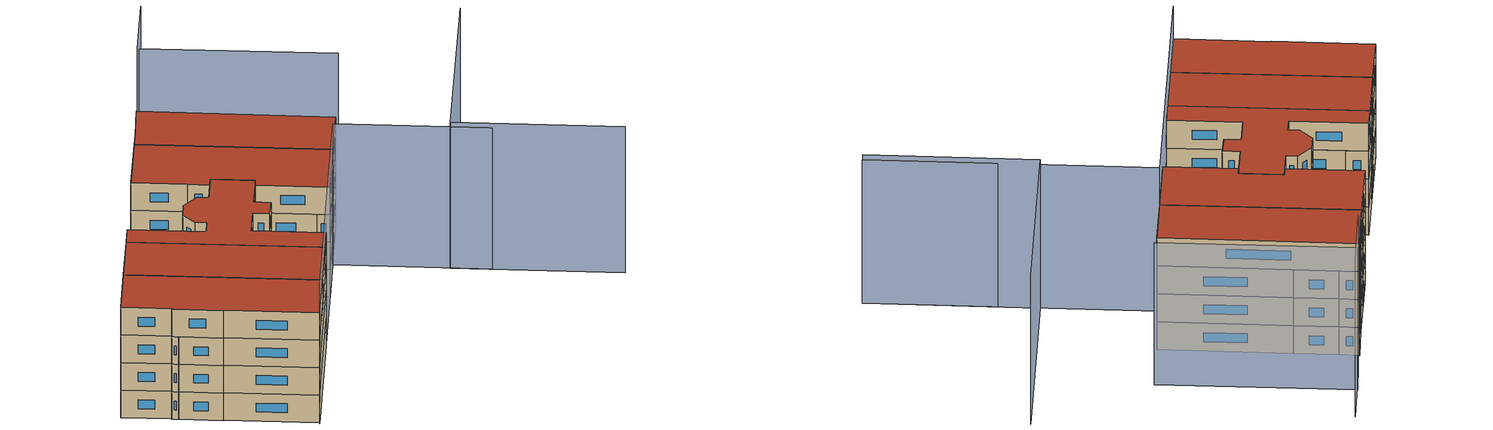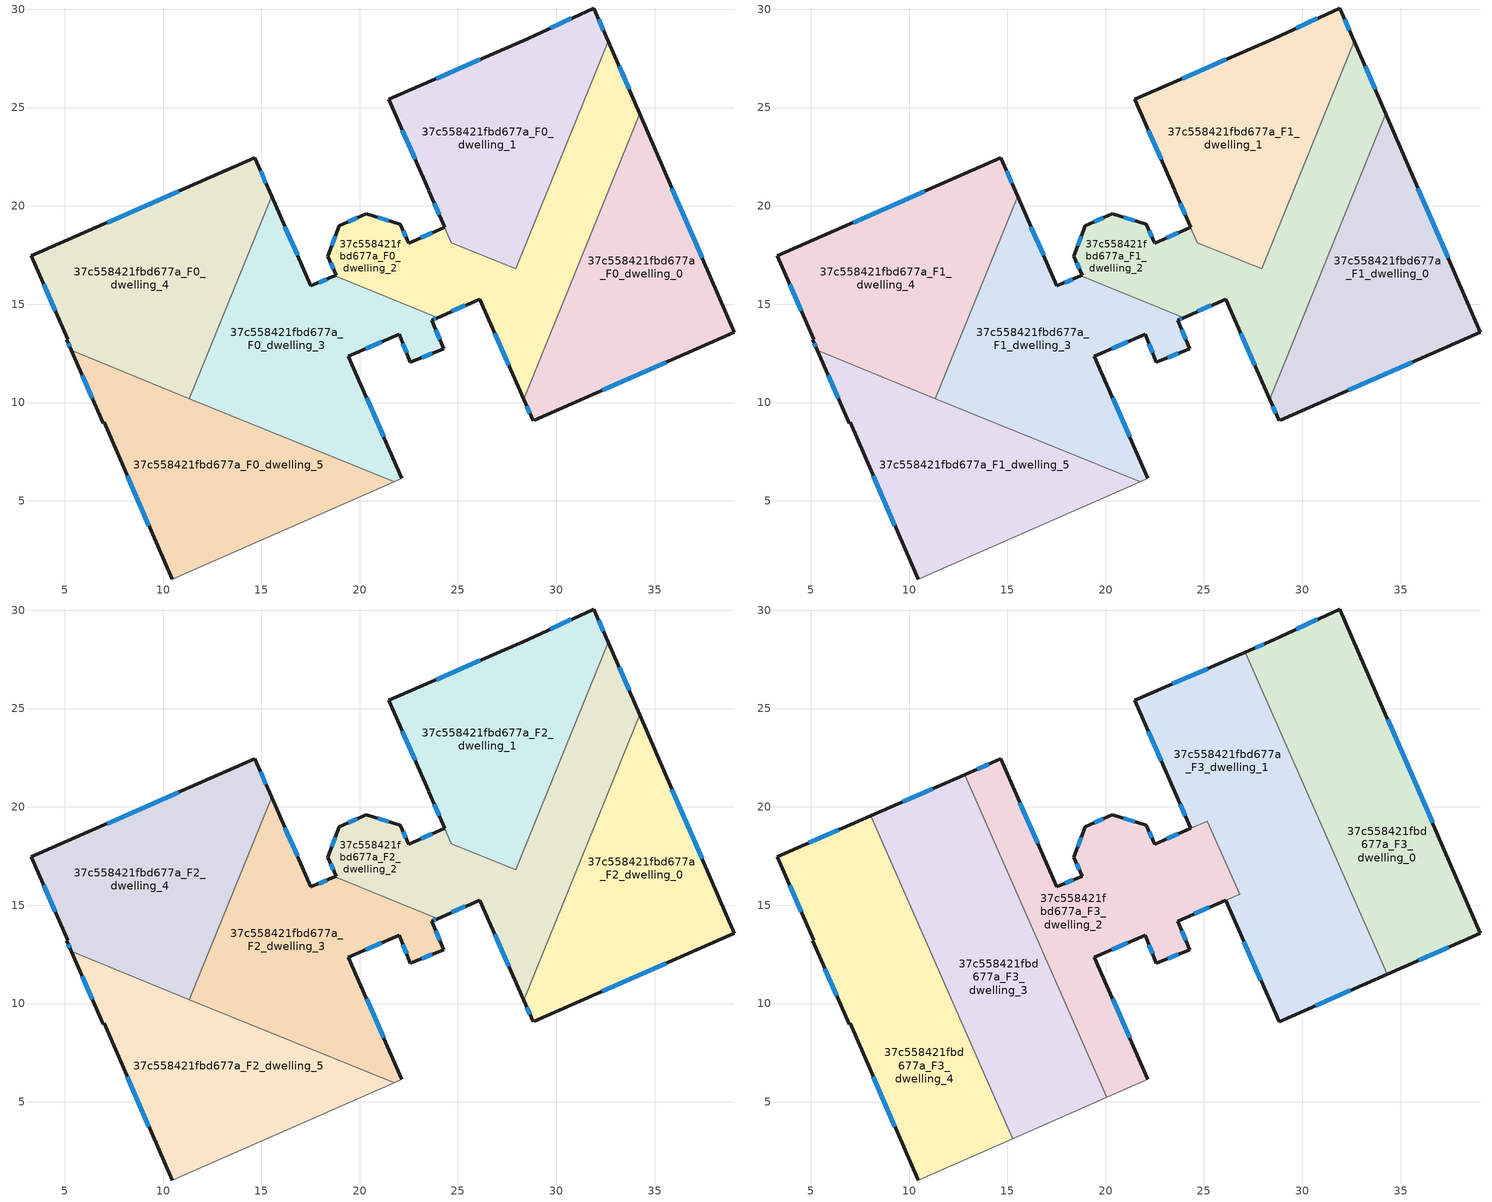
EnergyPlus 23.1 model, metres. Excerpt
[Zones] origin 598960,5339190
37c558421fbd677a_F0_dwelling_0
 floor ground (EU_floor_Construction): 34.24,24.69 39.06,13.57 28.88,9.09 28.82,9.06 28.33,10.18 z0
 wall outside (EU_wall_Construction): 28.88,9.09 39.06,13.57 34.24,24.69 / 28.33,10.18 28.82,9.06 z0:3
 wall adiabatic (EU_wall_Construction): 28.82,9.06 28.88,9.09 z0:3
 wall to 37c558421fbd677a_F0_dwelling_2 (EU_wall_Construction): 34.24,24.69 28.33,10.18 z0:3
 window (EU_Window_Construction): 32.34,10.62 35.6,12.05 / 28.5,9.8 28.65,9.44 / 37.42,17.36 35.88,20.91 z1.02:1.98
37c558421fbd677a_F0_dwelling_1
 floor ground (EU_floor_Construction): 31.91,30.07 32.65,28.36 27.95,16.8 24.66,18.14 23.51,20.79 21.48,25.42 28.54,28.5 z0
 wall outside (EU_wall_Construction): 32.65,28.36 31.91,30.07 28.54,28.5 21.48,25.42 23.51,20.79 z0:3
 wall to 37c558421fbd677a_F0_dwelling_2 (EU_wall_Construction): 23.51,20.78 24.66,18.14 27.95,16.8 32.65,28.36 z0:3
 window (EU_Window_Construction): 22.17,23.84 22.82,22.36 / 26.14,27.45 23.89,26.47 / 30.77,29.53 29.69,29.03 / 32.4,28.94 32.16,29.49 z1.02:1.98
37c558421fbd677a_F0_dwelling_2
 floor ground (EU_floor_Construction): 32.65,28.36 34.24,24.69 28.33,10.18 26.11,15.26 23.96,14.32 18.72,16.45 18.8,16.48 18.37,17.45 18.95,18.99 20.34,19.59 22.06,19.07 22.49,18.09 24.32,18.91 23.51,20.78 24.66,18.13 27.95,16.8 z0
 wall outside (EU_wall_Construction): 23.51,20.78 24.32,18.91 22.49,18.09 22.06,19.07 20.34,19.59 18.95,18.99 18.37,17.45 18.8,16.48 18.72,16.45 / 34.24,24.69 32.65,28.36 / 23.96,14.32 26.11,15.26 28.33,10.18 z0:3
 wall to 37c558421fbd677a_F0_dwelling_3 (EU_wall_Construction): 18.72,16.45 23.96,14.32 z0:3
 window (EU_Window_Construction): 23.79,20.14 24.05,19.54 / 33.7,25.94 33.19,27.11 / 26.87,13.53 27.58,11.9 / 24.69,14.64 25.38,14.94 / 18.52,17.12 18.65,16.81 / 18.76,18.47 18.57,17.97 / 19.87,19.39 19.43,19.2 / 21.48,19.25 20.93,19.42 / 22.34,18.42 22.21,18.73 / 23.7,18.63 23.11,18.37 z1.02:1.98
37c558421fbd677a_F0_dwelling_3
 floor ground (EU_floor_Construction): 23.96,14.32 23.67,14.19 24.27,12.73 22.58,12.04 22,13.46 19.42,12.34 22.14,6.14 21.75,5.97 11.33,10.2 15.52,20.5 17.52,15.93 18.72,16.45 z0
 wall outside (EU_wall_Construction): 18.72,16.45 17.52,15.93 15.52,20.5 / 22.14,6.14 19.42,12.34 22,13.46 22.58,12.04 24.27,12.73 23.67,14.19 23.96,14.32 z0:3
 wall adiabatic (EU_wall_Construction): 21.75,5.97 22.14,6.14 z0:3
 wall to 37c558421fbd677a_F0_dwelling_4 (EU_wall_Construction): 15.52,20.5 11.33,10.2 z0:3
 wall to 37c558421fbd677a_F0_dwelling_5 (EU_wall_Construction): 11.33,10.2 21.75,5.97 z0:3
 window (EU_Window_Construction): 16.84,17.48 16.2,18.94 / 18.31,16.27 17.93,16.1 / 23.77,14.24 23.86,14.27 / 24.07,13.23 23.88,13.69 / 23.16,12.28 23.7,12.49 / 22.2,12.98 22.39,12.53 / 20.3,12.72 21.12,13.08 / 21.22,8.25 20.35,10.23 z1.02:1.98
37c558421fbd677a_F0_dwelling_4
 floor ground (EU_floor_Construction): 14.67,22.44 15.52,20.5 11.33,10.2 5.33,12.65 5.09,13.2 5.15,13.22 3.29,17.46 z0
 wall outside (EU_wall_Construction): 15.52,20.5 14.67,22.44 3.29,17.46 5.15,13.22 5.09,13.2 5.33,12.65 z0:3
 wall to 37c558421fbd677a_F0_dwelling_5 (EU_wall_Construction): 5.33,12.65 11.33,10.2 z0:3
 window (EU_Window_Construction): 3.92,16.02 4.51,14.66 / 10.8,20.74 7.16,19.15 / 15.23,21.16 14.96,21.78 / 5.17,13.01 5.25,12.84 z1.02:1.98
37c558421fbd677a_F0_dwelling_5
 floor ground (EU_floor_Construction): 21.75,5.97 10.46,1.02 7,8.99 6.95,8.95 5.33,12.65 z0
 wall outside (EU_wall_Construction): 5.33,12.65 6.95,8.95 7,8.99 10.46,1.02 z0:3
 wall adiabatic (EU_wall_Construction): 10.46,1.02 21.75,5.97 z0:3
 window (EU_Window_Construction): 5.88,11.39 6.4,10.21 / 8.18,6.28 9.28,3.73 z1.02:1.98
37c558421fbd677a_F1_dwelling_0
 floor to 37c558421fbd677a_F0_dwelling_0 (EU_floor_Construction): 34.24,24.69 39.06,13.57 28.88,9.09 28.82,9.06 28.33,10.18 z3
 wall outside (EU_wall_Construction): 28.88,9.09 39.06,13.57 34.24,24.69 / 28.33,10.18 28.82,9.06 z3:6
 wall adiabatic (EU_wall_Construction): 28.82,9.06 28.88,9.09 z3:6
 wall to 37c558421fbd677a_F1_dwelling_2 (EU_wall_Construction): 34.24,24.69 28.33,10.18 z3:6
 window (EU_Window_Construction): 32.34,10.62 35.6,12.05 / 28.5,9.8 28.65,9.44 / 37.42,17.36 35.88,20.91 z4.02:4.98
37c558421fbd677a_F1_dwelling_1
 floor to 37c558421fbd677a_F0_dwelling_1 (EU_floor_Construction): 31.91,30.07 32.65,28.36 27.95,16.8 24.66,18.14 23.51,20.79 21.48,25.42 28.54,28.5 z3
 wall outside (EU_wall_Construction): 32.65,28.36 31.91,30.07 28.54,28.5 21.48,25.42 23.51,20.79 z3:6
 wall to 37c558421fbd677a_F1_dwelling_2 (EU_wall_Construction): 23.51,20.78 24.66,18.14 27.95,16.8 32.65,28.36 z3:6
 window (EU_Window_Construction): 22.17,23.84 22.82,22.36 / 26.14,27.45 23.89,26.47 / 30.77,29.53 29.69,29.03 / 32.4,28.94 32.16,29.49 z4.02:4.98
37c558421fbd677a_F1_dwelling_2
 floor to 37c558421fbd677a_F0_dwelling_2 (EU_floor_Construction): 32.65,28.36 34.24,24.69 28.33,10.18 26.11,15.26 23.96,14.32 18.72,16.45 18.8,16.48 18.37,17.45 18.95,18.99 20.34,19.59 22.06,19.07 22.49,18.09 24.32,18.91 23.52,20.78 24.66,18.13 27.95,16.8 z3
 wall outside (EU_wall_Construction): 23.51,20.78 24.32,18.91 22.49,18.09 22.06,19.07 20.34,19.59 18.95,18.99 18.37,17.45 18.8,16.48 18.72,16.45 / 34.24,24.69 32.65,28.36 / 23.96,14.32 26.11,15.26 28.33,10.18 z3:6
 wall to 37c558421fbd677a_F1_dwelling_3 (EU_wall_Construction): 18.72,16.45 23.96,14.32 z3:6
 window (EU_Window_Construction): 23.79,20.14 24.05,19.54 / 33.7,25.94 33.19,27.11 / 26.87,13.53 27.58,11.9 / 24.69,14.64 25.38,14.94 / 18.52,17.12 18.65,16.81 / 18.76,18.47 18.57,17.97 / 19.87,19.39 19.43,19.2 / 21.48,19.25 20.93,19.42 / 22.34,18.42 22.21,18.73 / 23.7,18.63 23.11,18.37 z4.02:4.98
37c558421fbd677a_F1_dwelling_3
 floor to 37c558421fbd677a_F0_dwelling_3 (EU_floor_Construction): 23.96,14.32 23.67,14.19 24.27,12.73 22.58,12.04 22,13.46 19.42,12.34 22.14,6.14 21.75,5.97 11.33,10.2 15.52,20.5 17.52,15.93 18.72,16.45 z3
 wall outside (EU_wall_Construction): 18.72,16.45 17.52,15.93 15.52,20.5 / 22.14,6.14 19.42,12.34 22,13.46 22.58,12.04 24.27,12.73 23.67,14.19 23.96,14.32 z3:6
 wall adiabatic (EU_wall_Construction): 21.75,5.97 22.14,6.14 z3:6
 wall to 37c558421fbd677a_F1_dwelling_4 (EU_wall_Construction): 15.52,20.5 11.33,10.2 z3:6
 wall to 37c558421fbd677a_F1_dwelling_5 (EU_wall_Construction): 11.33,10.2 21.75,5.97 z3:6
 window (EU_Window_Construction): 16.84,17.48 16.2,18.94 / 18.31,16.27 17.93,16.1 / 23.77,14.24 23.86,14.27 / 24.07,13.23 23.88,13.69 / 23.16,12.28 23.7,12.49 / 22.2,12.98 22.39,12.53 / 20.3,12.72 21.12,13.08 / 21.22,8.25 20.35,10.23 z4.02:4.98
37c558421fbd677a_F1_dwelling_4
 floor to 37c558421fbd677a_F0_dwelling_4 (EU_floor_Construction): 14.67,22.44 15.52,20.5 11.33,10.2 5.33,12.65 5.09,13.2 5.15,13.22 3.29,17.46 z3
 wall outside (EU_wall_Construction): 15.52,20.5 14.67,22.44 3.29,17.46 5.15,13.22 5.09,13.2 5.33,12.65 z3:6
 wall to 37c558421fbd677a_F1_dwelling_5 (EU_wall_Construction): 5.33,12.65 11.33,10.2 z3:6
 window (EU_Window_Construction): 3.92,16.02 4.51,14.66 / 10.8,20.74 7.16,19.15 / 15.23,21.16 14.96,21.78 / 5.17,13.01 5.25,12.84 z4.02:4.98
37c558421fbd677a_F1_dwelling_5
 floor to 37c558421fbd677a_F0_dwelling_5 (EU_floor_Construction): 21.75,5.97 10.46,1.02 7,8.99 6.95,8.95 5.33,12.65 z3
 wall outside (EU_wall_Construction): 5.33,12.65 6.95,8.95 7,8.99 10.46,1.02 z3:6
 wall adiabatic (EU_wall_Construction): 10.46,1.02 21.75,5.97 z3:6
 window (EU_Window_Construction): 5.88,11.39 6.4,10.21 / 8.18,6.28 9.28,3.73 z4.02:4.98
37c558421fbd677a_F2_dwelling_0
 floor to 37c558421fbd677a_F1_dwelling_0 (EU_floor_Construction): 34.24,24.69 39.06,13.57 28.88,9.09 28.82,9.06 28.33,10.18 z6
 wall outside (EU_wall_Construction): 28.88,9.09 39.06,13.57 34.24,24.69 / 28.33,10.18 28.82,9.06 z6:9
 wall adiabatic (EU_wall_Construction): 28.82,9.06 28.88,9.09 z6:9
 wall to 37c558421fbd677a_F2_dwelling_2 (EU_wall_Construction): 34.24,24.69 28.33,10.18 z6:9
 window (EU_Window_Construction): 32.34,10.62 35.6,12.05 / 28.5,9.8 28.65,9.44 / 37.42,17.36 35.88,20.91 z7.02:7.98
 ceiling adiabatic (EU_roof_Construction): 39.06,13.57 34.24,24.69 31.49,17.93 34.32,11.49 z9
37c558421fbd677a_F2_dwelling_1
 floor to 37c558421fbd677a_F1_dwelling_1 (EU_floor_Construction): 31.91,30.07 32.65,28.36 27.95,16.8 24.66,18.14 23.51,20.79 21.48,25.42 28.54,28.5 z6
 wall outside (EU_wall_Construction): 32.65,28.36 31.91,30.07 28.54,28.5 21.48,25.42 23.51,20.79 z6:9
 wall to 37c558421fbd677a_F2_dwelling_2 (EU_wall_Construction): 23.51,20.78 24.66,18.14 27.95,16.8 32.65,28.36 z6:9
 window (EU_Window_Construction): 22.17,23.84 22.82,22.36 / 26.14,27.45 23.89,26.47 / 30.77,29.53 29.69,29.03 / 32.4,28.94 32.16,29.49 z7.02:7.98
37c558421fbd677a_F2_dwelling_2
 floor to 37c558421fbd677a_F1_dwelling_2 (EU_floor_Construction): 32.65,28.36 34.24,24.69 28.33,10.18 26.11,15.26 23.96,14.32 18.72,16.45 18.8,16.48 18.37,17.45 18.95,18.99 20.34,19.59 22.06,19.07 22.49,18.09 24.32,18.91 23.52,20.78 24.66,18.13 27.95,16.8 z6
 wall outside (EU_wall_Construction): 23.51,20.78 24.32,18.91 22.49,18.09 22.06,19.07 20.34,19.59 18.95,18.99 18.37,17.45 18.8,16.48 18.72,16.45 / 34.24,24.69 32.65,28.36 / 23.96,14.32 26.11,15.26 28.33,10.18 z6:9
 wall to 37c558421fbd677a_F2_dwelling_3 (EU_wall_Construction): 18.72,16.45 23.96,14.32 z6:9
 window (EU_Window_Construction): 23.79,20.14 24.05,19.54 / 33.7,25.94 33.19,27.11 / 26.87,13.53 27.58,11.9 / 24.69,14.64 25.38,14.94 / 18.52,17.12 18.65,16.81 / 18.76,18.47 18.57,17.97 / 19.87,19.39 19.43,19.2 / 21.48,19.25 20.93,19.42 / 22.34,18.42 22.21,18.73 / 23.7,18.63 23.11,18.37 z7.02:7.98
37c558421fbd677a_F2_dwelling_3
 floor to 37c558421fbd677a_F1_dwelling_3 (EU_floor_Construction): 23.96,14.32 23.67,14.19 24.27,12.73 22.58,12.04 22,13.46 19.42,12.34 22.14,6.14 21.75,5.97 11.33,10.2 15.52,20.5 17.52,15.93 18.72,16.45 z6
 wall outside (EU_wall_Construction): 18.72,16.45 17.52,15.93 15.52,20.5 / 22.14,6.14 19.42,12.34 22,13.46 22.58,12.04 24.27,12.73 23.67,14.19 23.96,14.32 z6:9
 wall adiabatic (EU_wall_Construction): 21.75,5.97 22.14,6.14 z6:9
 wall to 37c558421fbd677a_F2_dwelling_4 (EU_wall_Construction): 15.52,20.5 11.33,10.2 z6:9
 wall to 37c558421fbd677a_F2_dwelling_5 (EU_wall_Construction): 11.33,10.2 21.75,5.97 z6:9
 window (EU_Window_Construction): 16.84,17.48 16.2,18.94 / 18.31,16.27 17.93,16.1 / 23.77,14.24 23.86,14.27 / 24.07,13.23 23.88,13.69 / 23.16,12.28 23.7,12.49 / 22.2,12.98 22.39,12.53 / 20.3,12.72 21.12,13.08 / 21.22,8.25 20.35,10.23 z7.02:7.98
37c558421fbd677a_F2_dwelling_4
 floor to 37c558421fbd677a_F1_dwelling_4 (EU_floor_Construction): 14.67,22.44 15.52,20.5 11.33,10.2 5.33,12.65 5.09,13.2 5.15,13.22 3.29,17.46 z6
 wall outside (EU_wall_Construction): 15.52,20.5 14.67,22.44 3.29,17.46 5.15,13.22 5.09,13.2 5.33,12.65 z6:9
 wall to 37c558421fbd677a_F2_dwelling_5 (EU_wall_Construction): 5.33,12.65 11.33,10.2 z6:9
 window (EU_Window_Construction): 3.92,16.02 4.51,14.66 / 10.8,20.74 7.16,19.15 / 15.23,21.16 14.96,21.78 / 5.17,13.01 5.25,12.84 z7.02:7.98
37c558421fbd677a_F2_dwelling_5
 floor to 37c558421fbd677a_F1_dwelling_5 (EU_floor_Construction): 21.75,5.97 10.46,1.02 7,8.99 6.95,8.95 5.33,12.65 z6
 wall outside (EU_wall_Construction): 5.33,12.65 6.95,8.95 7,8.99 10.46,1.02 z6:9
 wall adiabatic (EU_wall_Construction): 10.46,1.02 21.75,5.97 z6:9
 window (EU_Window_Construction): 5.88,11.39 6.4,10.21 / 8.18,6.28 9.28,3.73 z7.02:7.98
37c558421fbd677a_F3_dwelling_0
 floor to 37c558421fbd677a_F2_dwelling_1 (EU_floor_Construction): 31.91,30.07 32.65,28.36 29.89,21.57 27.11,27.87 28.54,28.5 z9
 floor to 37c558421fbd677a_F2_dwelling_2 (EU_floor_Construction): 32.65,28.36 34.24,24.69 31.49,17.93 29.89,21.57 z9
 floor adiabatic (EU_floor_Construction): 34.24,24.69 39.06,13.57 34.32,11.49 31.49,17.93 z9
 wall outside (EU_wall_Construction): 34.32,11.49 39.06,13.57 31.91,30.07 28.54,28.5 27.11,27.87 z9:12
 wall to 37c558421fbd677a_F3_dwelling_1 (EU_wall_Construction): 27.11,27.87 34.32,11.49 z9:12
 window (EU_Window_Construction): 35.93,12.2 37.45,12.86 / 28.05,28.28 27.6,28.08 / 30.77,29.53 29.69,29.03 / 36.63,19.18 34.35,24.45 z10.02:10.98
 roof outside (EU_roof_Construction): 39.06,13.57 31.91,30.07 28.54,28.5 27.11,27.87 34.32,11.49 z12
37c558421fbd677a_F3_dwelling_1
 floor to 37c558421fbd677a_F2_dwelling_1 (EU_floor_Construction): 27.11,27.87 29.89,21.57 27.95,16.8 25.9,17.63 25.18,19.28 24.33,18.91 23.51,20.79 21.48,25.42 z9
 floor to 37c558421fbd677a_F2_dwelling_0 (EU_floor_Construction): 31.49,17.93 34.32,11.49 28.82,9.07 28.33,10.18 z9
 floor to 37c558421fbd677a_F2_dwelling_2 (EU_floor_Construction): 29.89,21.57 31.49,17.93 28.33,10.18 26.11,15.26 26.81,15.56 25.9,17.63 27.95,16.8 z9
 wall outside (EU_wall_Construction): 27.11,27.87 21.48,25.42 23.51,20.78 24.32,18.91 / 26.11,15.26 28.82,9.07 34.32,11.49 z9:12
 wall to 37c558421fbd677a_F3_dwelling_2 (EU_wall_Construction): 24.32,18.91 25.18,19.28 26.81,15.56 26.11,15.26 z9:12
 window (EU_Window_Construction): 23.79,20.14 24.05,19.54 / 22.17,23.84 22.82,22.36 / 25.2,27.04 23.4,26.25 / 30.69,9.89 32.45,10.66 / 27.03,13.15 27.9,11.17 z10.02:10.98
 roof outside (EU_roof_Construction): 34.32,11.49 27.11,27.87 21.48,25.42 23.51,20.78 24.32,18.91 25.18,19.28 26.81,15.56 26.11,15.26 28.82,9.07 z12
37c558421fbd677a_F3_dwelling_2
 floor to 37c558421fbd677a_F2_dwelling_2 (EU_floor_Construction): 25.9,17.63 26.81,15.56 23.96,14.32 18.72,16.45 18.8,16.48 18.37,17.45 18.95,18.99 20.34,19.59 22.06,19.07 22.49,18.09 24.32,18.91 24.66,18.13 z9
 floor to 37c558421fbd677a_F2_dwelling_1 (EU_floor_Construction): 25.18,19.28 25.9,17.63 24.66,18.14 24.33,18.91 z9
 floor to 37c558421fbd677a_F2_dwelling_3 (EU_floor_Construction): 23.96,14.32 23.67,14.19 24.27,12.73 22.58,12.04 22,13.46 19.42,12.34 22.14,6.14 21.75,5.97 19.28,6.97 14.47,17.91 15.52,20.5 17.52,15.93 18.72,16.45 z9
 floor to 37c558421fbd677a_F2_dwelling_4 (EU_floor_Construction): 14.67,22.44 15.52,20.5 14.47,17.91 12.83,21.63 z9
 floor to 37c558421fbd677a_F2_dwelling_5 (EU_floor_Construction): 21.75,5.97 20.05,5.22 19.28,6.97 z9
 wall outside (EU_wall_Construction): 22.14,6.14 19.42,12.34 22,13.46 22.58,12.04 24.27,12.73 23.67,14.19 26.11,15.25 / 24.32,18.91 22.49,18.09 22.06,19.07 20.34,19.59 18.95,18.99 18.37,17.45 18.8,16.48 17.52,15.93 14.67,22.44 12.83,21.63 z9:12
 wall adiabatic (EU_wall_Construction): 20.05,5.22 22.14,6.14 z9:12
 wall to 37c558421fbd677a_F3_dwelling_3 (EU_wall_Construction): 12.83,21.63 20.05,5.22 z9:12
 window (EU_Window_Construction): 18.36,16.29 17.95,16.11 / 18.52,17.12 18.65,16.81 / 18.76,18.47 18.57,17.97 / 19.87,19.39 19.43,19.2 / 21.48,19.25 20.93,19.42 / 22.34,18.42 22.21,18.73 / 24.5,14.55 25.28,14.89 / 24.07,13.23 23.88,13.69 / 23.16,12.28 23.7,12.49 / 22.2,12.98 22.39,12.53 / 20.3,12.72 21.12,13.08 / 21.22,8.25 20.35,10.23 / 14.04,22.17 13.46,21.91 / 16.55,18.14 15.64,20.22 / 23.7,18.63 23.11,18.37 z10.02:10.98
 roof outside (EU_roof_Construction): 22.14,6.14 19.42,12.34 22,13.46 22.58,12.04 24.27,12.73 23.67,14.19 26.81,15.56 25.18,19.28 22.49,18.09 22.06,19.07 20.34,19.59 18.95,18.99 18.37,17.45 18.8,16.48 17.52,15.93 14.67,22.44 12.83,21.63 20.05,5.22 z12
37c558421fbd677a_F3_dwelling_3
 floor to 37c558421fbd677a_F2_dwelling_3 (EU_floor_Construction): 14.47,17.91 19.28,6.97 12.33,9.8 11.73,11.17 z9
 floor to 37c558421fbd677a_F2_dwelling_4 (EU_floor_Construction): 12.83,21.63 14.47,17.91 11.73,11.17 8.04,19.54 z9
 floor to 37c558421fbd677a_F2_dwelling_5 (EU_floor_Construction): 19.28,6.97 20.05,5.22 15.27,3.13 12.33,9.8 z9
 wall outside (EU_wall_Construction): 12.83,21.63 8.04,19.54 z9:12
 wall adiabatic (EU_wall_Construction): 15.27,3.13 20.05,5.22 z9:12
 wall to 37c558421fbd677a_F3_dwelling_4 (EU_wall_Construction): 8.04,19.54 15.27,3.13 z9:12
 window (EU_Window_Construction): 11.2,20.92 9.67,20.25 z10.02:10.98
 roof outside (EU_roof_Construction): 20.05,5.22 12.83,21.63 8.04,19.54 15.27,3.13 z12
37c558421fbd677a_F3_dwelling_4
 floor to 37c558421fbd677a_F2_dwelling_4 (EU_floor_Construction): 8.04,19.54 11.73,11.17 11.33,10.2 5.33,12.65 5.09,13.2 5.15,13.22 3.29,17.46 z9
 floor to 37c558421fbd677a_F2_dwelling_5 (EU_floor_Construction): 12.33,9.8 15.27,3.13 10.46,1.02 7,8.99 6.95,8.95 5.33,12.65 z9
 floor to 37c558421fbd677a_F2_dwelling_3 (EU_floor_Construction): 11.73,11.17 12.33,9.8 11.33,10.2 z9
 wall outside (EU_wall_Construction): 8.04,19.54 3.29,17.46 5.15,13.22 5.09,13.2 6.95,8.95 7,8.99 10.46,1.02 z9:12
 wall adiabatic (EU_wall_Construction): 10.46,1.02 15.27,3.13 z9:12
 window (EU_Window_Construction): 5.72,11.76 6.31,10.4 / 3.92,16.02 4.51,14.66 / 6.42,18.83 4.9,18.17 / 8.18,6.28 9.28,3.73 z10.02:10.98
 roof outside (EU_roof_Construction): 15.27,3.13 8.04,19.54 3.29,17.46 5.15,13.22 5.09,13.2 6.95,8.95 7,8.99 10.46,1.02 z12
shading: 10.3,0.97 33.55,11.12 / 33.55,11.12 44.09,-13 z0:15.4; 44.07,-12.99 37.78,1.44 / 37.78,1.44 54.45,8.7 z0:15.9; 44.06,15.77 36.79,32.25 z0:15.2; 40.73,33.95 34.52,31.21 z0:16.9
[Building]
EU S2 Campaign: North Axis=0; Terrain=City; Solar Distribution=FullExterior
[Site:Location]
Vienna: Latitude=48; Longitude=16.5; Time Zone=1; Elevation=183
[SizingPeriod:WeatherFileDays]
AnnualSizingPeriod: Begin Month=1; Begin Day of Month=1; End Month=12; End Day of Month=31; Day of Week for Start Day=Monday; Use Weather File Daylight Saving Period=No; Use Weather File Rain and Snow Indicators=No
[MATERIAL]
EU_InternalMass_Material: Roughness=MediumRough; Thickness=0.1; Conductivity=1; Density=1800; Specific Heat=900; Thermal Absorptance=0.9; Solar Absorptance=0.7; Visible Absorptance=0.7
[MATERIAL:NOMASS] Roughness=MediumRough; Thermal Absorptance=0.9; Solar Absorptance=0.7; Visible Absorptance=0.7
Name | Thermal Resistance
EU_wall_NoMass | 0.942466
EU_roof_NoMass | 0.551687
EU_floor_NoMass | 0.66527
[WINDOWMATERIAL:SIMPLEGLAZINGSYSTEM]
EU_Window_SimpleGlazing: UFactor=2.03367; Solar Heat Gain Coefficient=0.65; Visible Transmittance=0.65
[CONSTRUCTION]
EU_wall_Construction: EU_wall_NoMass
EU_roof_Construction: EU_roof_NoMass
EU_floor_Construction: EU_floor_NoMass
EU_Window_Construction: EU_Window_SimpleGlazing
EU_InternalMass_Construction: EU_InternalMass_Material
[ZONE] Type=1; Multiplier=1; Ceiling Height=autocalculate; Floor Area=autocalculate; Part of Total Floor Area=Yes
Name | Volume
37c558421fbd677a_F0_dwelling_0; 37c558421fbd677a_F1_dwelling_0; 37c558421fbd677a_F2_dwelling_0 | 223.779
37c558421fbd677a_F3_dwelling_0 | 281.16
37c558421fbd677a_F0_dwelling_1; 37c558421fbd677a_F1_dwelling_1; 37c558421fbd677a_F2_dwelling_1 | 233.099
37c558421fbd677a_F3_dwelling_1 | 316.218
37c558421fbd677a_F0_dwelling_2 | 224.833
37c558421fbd677a_F1_dwelling_2; 37c558421fbd677a_F2_dwelling_2 | 224.84
37c558421fbd677a_F3_dwelling_2 | 246.012
37c558421fbd677a_F0_dwelling_3; 37c558421fbd677a_F1_dwelling_3; 37c558421fbd677a_F2_dwelling_3 | 244.813
37c558421fbd677a_F3_dwelling_3 | 281.109
37c558421fbd677a_F0_dwelling_4; 37c558421fbd677a_F1_dwelling_4; 37c558421fbd677a_F2_dwelling_4 | 244.803
37c558421fbd677a_F3_dwelling_4 | 281.14
37c558421fbd677a_F0_dwelling_5; 37c558421fbd677a_F1_dwelling_5; 37c558421fbd677a_F2_dwelling_5 | 234.269
[INTERNALMASS] Construction=EU_InternalMass_Construction
Name | Zone or ZoneList | Surface Area
37c558421fbd677a_F0_dwelling_0_EU_InternalMass | 37c558421fbd677a_F0_dwelling_0 | 74.5916
37c558421fbd677a_F0_dwelling_1_EU_InternalMass | 37c558421fbd677a_F0_dwelling_1 | 77.6989
37c558421fbd677a_F0_dwelling_2_EU_InternalMass | 37c558421fbd677a_F0_dwelling_2 | 74.9551
37c558421fbd677a_F0_dwelling_3_EU_InternalMass | 37c558421fbd677a_F0_dwelling_3 | 81.6058
37c558421fbd677a_F0_dwelling_4_EU_InternalMass | 37c558421fbd677a_F0_dwelling_4 | 81.6
37c558421fbd677a_F0_dwelling_5_EU_InternalMass | 37c558421fbd677a_F0_dwelling_5 | 78.0894
37c558421fbd677a_F1_dwelling_0_EU_InternalMass | 37c558421fbd677a_F1_dwelling_0 | 74.5916
37c558421fbd677a_F1_dwelling_1_EU_InternalMass | 37c558421fbd677a_F1_dwelling_1 | 77.6989
37c558421fbd677a_F1_dwelling_2_EU_InternalMass | 37c558421fbd677a_F1_dwelling_2 | 74.9551
37c558421fbd677a_F1_dwelling_3_EU_InternalMass | 37c558421fbd677a_F1_dwelling_3 | 81.6058
37c558421fbd677a_F1_dwelling_4_EU_InternalMass | 37c558421fbd677a_F1_dwelling_4 | 81.6
37c558421fbd677a_F1_dwelling_5_EU_InternalMass | 37c558421fbd677a_F1_dwelling_5 | 78.0894
37c558421fbd677a_F2_dwelling_0_EU_InternalMass | 37c558421fbd677a_F2_dwelling_0 | 74.5916
37c558421fbd677a_F2_dwelling_1_EU_InternalMass | 37c558421fbd677a_F2_dwelling_1 | 77.6989
37c558421fbd677a_F2_dwelling_2_EU_InternalMass | 37c558421fbd677a_F2_dwelling_2 | 74.9551
37c558421fbd677a_F2_dwelling_3_EU_InternalMass | 37c558421fbd677a_F2_dwelling_3 | 81.6058
37c558421fbd677a_F2_dwelling_4_EU_InternalMass | 37c558421fbd677a_F2_dwelling_4 | 81.6
37c558421fbd677a_F2_dwelling_5_EU_InternalMass | 37c558421fbd677a_F2_dwelling_5 | 78.0894
37c558421fbd677a_F3_dwelling_0_EU_InternalMass | 37c558421fbd677a_F3_dwelling_0 | 93.7199
37c558421fbd677a_F3_dwelling_1_EU_InternalMass | 37c558421fbd677a_F3_dwelling_1 | 105.404
37c558421fbd677a_F3_dwelling_2_EU_InternalMass | 37c558421fbd677a_F3_dwelling_2 | 82.006
37c558421fbd677a_F3_dwelling_3_EU_InternalMass | 37c558421fbd677a_F3_dwelling_3 | 93.703
37c558421fbd677a_F3_dwelling_4_EU_InternalMass | 37c558421fbd677a_F3_dwelling_4 | 93.7133
[OTHEREQUIPMENT] Fuel Type=Electricity; Design Level Calculation Method=Watts/Area; Power per Zone Floor Area=1; Fraction Latent=0; Fraction Radiant=0; Fraction Lost=0; Carbon Dioxide Generation Rate=0; EndUse Subcategory=EU_Step8_InternalGains
Name | Zone or ZoneList or Space or SpaceList | Schedule
EU_Step8_InternalGain_37c558421fbd677a_F0_dwelling_0_f000 | 37c558421fbd677a_F0_dwelling_0 | EU_Step8_GainSchedule_37c558421fbd677a_F0_dwelling_0_f000
EU_Step8_InternalGain_37c558421fbd677a_F0_dwelling_1_f000 | 37c558421fbd677a_F0_dwelling_1 | EU_Step8_GainSchedule_37c558421fbd677a_F0_dwelling_1_f000
EU_Step8_InternalGain_37c558421fbd677a_F0_dwelling_2_f000 | 37c558421fbd677a_F0_dwelling_2 | EU_Step8_GainSchedule_37c558421fbd677a_F0_dwelling_2_f000
EU_Step8_InternalGain_37c558421fbd677a_F0_dwelling_3_f000 | 37c558421fbd677a_F0_dwelling_3 | EU_Step8_GainSchedule_37c558421fbd677a_F0_dwelling_3_f000
EU_Step8_InternalGain_37c558421fbd677a_F0_dwelling_4_f000 | 37c558421fbd677a_F0_dwelling_4 | EU_Step8_GainSchedule_37c558421fbd677a_F0_dwelling_4_f000
EU_Step8_InternalGain_37c558421fbd677a_F0_dwelling_5_f000 | 37c558421fbd677a_F0_dwelling_5 | EU_Step8_GainSchedule_37c558421fbd677a_F0_dwelling_5_f000
EU_Step8_InternalGain_37c558421fbd677a_F1_dwelling_0_f000 | 37c558421fbd677a_F1_dwelling_0 | EU_Step8_GainSchedule_37c558421fbd677a_F1_dwelling_0_f000
EU_Step8_InternalGain_37c558421fbd677a_F1_dwelling_1_f000 | 37c558421fbd677a_F1_dwelling_1 | EU_Step8_GainSchedule_37c558421fbd677a_F1_dwelling_1_f000
EU_Step8_InternalGain_37c558421fbd677a_F1_dwelling_2_f000 | 37c558421fbd677a_F1_dwelling_2 | EU_Step8_GainSchedule_37c558421fbd677a_F1_dwelling_2_f000
EU_Step8_InternalGain_37c558421fbd677a_F1_dwelling_3_f000 | 37c558421fbd677a_F1_dwelling_3 | EU_Step8_GainSchedule_37c558421fbd677a_F1_dwelling_3_f000
EU_Step8_InternalGain_37c558421fbd677a_F1_dwelling_4_f000 | 37c558421fbd677a_F1_dwelling_4 | EU_Step8_GainSchedule_37c558421fbd677a_F1_dwelling_4_f000
EU_Step8_InternalGain_37c558421fbd677a_F1_dwelling_5_f000 | 37c558421fbd677a_F1_dwelling_5 | EU_Step8_GainSchedule_37c558421fbd677a_F1_dwelling_5_f000
EU_Step8_InternalGain_37c558421fbd677a_F2_dwelling_0_f000 | 37c558421fbd677a_F2_dwelling_0 | EU_Step8_GainSchedule_37c558421fbd677a_F2_dwelling_0_f000
EU_Step8_InternalGain_37c558421fbd677a_F2_dwelling_1_f000 | 37c558421fbd677a_F2_dwelling_1 | EU_Step8_GainSchedule_37c558421fbd677a_F2_dwelling_1_f000
EU_Step8_InternalGain_37c558421fbd677a_F2_dwelling_2_f000 | 37c558421fbd677a_F2_dwelling_2 | EU_Step8_GainSchedule_37c558421fbd677a_F2_dwelling_2_f000
EU_Step8_InternalGain_37c558421fbd677a_F2_dwelling_3_f000 | 37c558421fbd677a_F2_dwelling_3 | EU_Step8_GainSchedule_37c558421fbd677a_F2_dwelling_3_f000
EU_Step8_InternalGain_37c558421fbd677a_F2_dwelling_4_f000 | 37c558421fbd677a_F2_dwelling_4 | EU_Step8_GainSchedule_37c558421fbd677a_F2_dwelling_4_f000
EU_Step8_InternalGain_37c558421fbd677a_F2_dwelling_5_f000 | 37c558421fbd677a_F2_dwelling_5 | EU_Step8_GainSchedule_37c558421fbd677a_F2_dwelling_5_f000
EU_Step8_InternalGain_37c558421fbd677a_F3_dwelling_0_f000 | 37c558421fbd677a_F3_dwelling_0 | EU_Step8_GainSchedule_37c558421fbd677a_F3_dwelling_0_f000
EU_Step8_InternalGain_37c558421fbd677a_F3_dwelling_1_f000 | 37c558421fbd677a_F3_dwelling_1 | EU_Step8_GainSchedule_37c558421fbd677a_F3_dwelling_1_f000
EU_Step8_InternalGain_37c558421fbd677a_F3_dwelling_2_f000 | 37c558421fbd677a_F3_dwelling_2 | EU_Step8_GainSchedule_37c558421fbd677a_F3_dwelling_2_f000
EU_Step8_InternalGain_37c558421fbd677a_F3_dwelling_3_f000 | 37c558421fbd677a_F3_dwelling_3 | EU_Step8_GainSchedule_37c558421fbd677a_F3_dwelling_3_f000
EU_Step8_InternalGain_37c558421fbd677a_F3_dwelling_4_f000 | 37c558421fbd677a_F3_dwelling_4 | EU_Step8_GainSchedule_37c558421fbd677a_F3_dwelling_4_f000
[ZONEVENTILATION:DESIGNFLOWRATE] Schedule=EU_AlwaysOn; Design Flow Rate Calculation Method=AirChanges/Hour; Air Changes per Hour=0.530523; Ventilation Type=Natural; Fan Pressure Rise=0; Fan Total Efficiency=1; Constant Term Coefficient=1; Temperature Term Coefficient=0; Velocity Term Coefficient=0; Velocity Squared Term Coefficient=0; Minimum Indoor Temperature=-100; Maximum Indoor Temperature=100; Delta Temperature=-100; Minimum Outdoor Temperature=-100; Maximum Outdoor Temperature=100; Maximum Wind Speed=40
Name | Zone or ZoneList or Space or SpaceList
EU_ConstantAir_37c558421fbd677a_F0_dwelling_0 | 37c558421fbd677a_F0_dwelling_0
EU_ConstantAir_37c558421fbd677a_F0_dwelling_1 | 37c558421fbd677a_F0_dwelling_1
EU_ConstantAir_37c558421fbd677a_F0_dwelling_2 | 37c558421fbd677a_F0_dwelling_2
EU_ConstantAir_37c558421fbd677a_F0_dwelling_3 | 37c558421fbd677a_F0_dwelling_3
EU_ConstantAir_37c558421fbd677a_F0_dwelling_4 | 37c558421fbd677a_F0_dwelling_4
EU_ConstantAir_37c558421fbd677a_F0_dwelling_5 | 37c558421fbd677a_F0_dwelling_5
EU_ConstantAir_37c558421fbd677a_F1_dwelling_0 | 37c558421fbd677a_F1_dwelling_0
EU_ConstantAir_37c558421fbd677a_F1_dwelling_1 | 37c558421fbd677a_F1_dwelling_1
EU_ConstantAir_37c558421fbd677a_F1_dwelling_2 | 37c558421fbd677a_F1_dwelling_2
EU_ConstantAir_37c558421fbd677a_F1_dwelling_3 | 37c558421fbd677a_F1_dwelling_3
EU_ConstantAir_37c558421fbd677a_F1_dwelling_4 | 37c558421fbd677a_F1_dwelling_4
EU_ConstantAir_37c558421fbd677a_F1_dwelling_5 | 37c558421fbd677a_F1_dwelling_5
EU_ConstantAir_37c558421fbd677a_F2_dwelling_0 | 37c558421fbd677a_F2_dwelling_0
EU_ConstantAir_37c558421fbd677a_F2_dwelling_1 | 37c558421fbd677a_F2_dwelling_1
EU_ConstantAir_37c558421fbd677a_F2_dwelling_2 | 37c558421fbd677a_F2_dwelling_2
EU_ConstantAir_37c558421fbd677a_F2_dwelling_3 | 37c558421fbd677a_F2_dwelling_3
EU_ConstantAir_37c558421fbd677a_F2_dwelling_4 | 37c558421fbd677a_F2_dwelling_4
EU_ConstantAir_37c558421fbd677a_F2_dwelling_5 | 37c558421fbd677a_F2_dwelling_5
EU_ConstantAir_37c558421fbd677a_F3_dwelling_0 | 37c558421fbd677a_F3_dwelling_0
EU_ConstantAir_37c558421fbd677a_F3_dwelling_1 | 37c558421fbd677a_F3_dwelling_1
EU_ConstantAir_37c558421fbd677a_F3_dwelling_2 | 37c558421fbd677a_F3_dwelling_2
EU_ConstantAir_37c558421fbd677a_F3_dwelling_3 | 37c558421fbd677a_F3_dwelling_3
EU_ConstantAir_37c558421fbd677a_F3_dwelling_4 | 37c558421fbd677a_F3_dwelling_4
[HVACTEMPLATE:THERMOSTAT] Constant Heating Setpoint=20; Constant Cooling Setpoint=50
EU_HeatOnly_37c558421fbd677a_F0_dwelling_0; EU_HeatOnly_37c558421fbd677a_F0_dwelling_1; EU_HeatOnly_37c558421fbd677a_F0_dwelling_2; EU_HeatOnly_37c558421fbd677a_F0_dwelling_3; EU_HeatOnly_37c558421fbd677a_F0_dwelling_4; EU_HeatOnly_37c558421fbd677a_F0_dwelling_5; EU_HeatOnly_37c558421fbd677a_F1_dwelling_0; EU_HeatOnly_37c558421fbd677a_F1_dwelling_1; EU_HeatOnly_37c558421fbd677a_F1_dwelling_2; EU_HeatOnly_37c558421fbd677a_F1_dwelling_3; EU_HeatOnly_37c558421fbd677a_F1_dwelling_4; EU_HeatOnly_37c558421fbd677a_F1_dwelling_5; EU_HeatOnly_37c558421fbd677a_F2_dwelling_0; EU_HeatOnly_37c558421fbd677a_F2_dwelling_1; EU_HeatOnly_37c558421fbd677a_F2_dwelling_2; EU_HeatOnly_37c558421fbd677a_F2_dwelling_3; EU_HeatOnly_37c558421fbd677a_F2_dwelling_4; EU_HeatOnly_37c558421fbd677a_F2_dwelling_5; EU_HeatOnly_37c558421fbd677a_F3_dwelling_0; EU_HeatOnly_37c558421fbd677a_F3_dwelling_1; EU_HeatOnly_37c558421fbd677a_F3_dwelling_2; EU_HeatOnly_37c558421fbd677a_F3_dwelling_3; EU_HeatOnly_37c558421fbd677a_F3_dwelling_4
[HVACTEMPLATE:ZONE:IDEALLOADSAIRSYSTEM] System Availability Schedule=EU_AlwaysOn; Maximum Heating Supply Air Temperature=50; Minimum Cooling Supply Air Temperature=13; Maximum Heating Supply Air Humidity Ratio=0.0156; Minimum Cooling Supply Air Humidity Ratio=0.0077; Heating Limit=NoLimit; Cooling Limit=NoLimit; Heating Availability Schedule=EU_AlwaysOn; Cooling Availability Schedule=EU_CoolingOff; Dehumidification Control Type=ConstantSensibleHeatRatio; Cooling Sensible Heat Ratio=0.7; Dehumidification Setpoint=60; Humidification Control Type=None; Humidification Setpoint=30; Outdoor Air Method=None; Outdoor Air Flow Rate per Person=0.00944; Outdoor Air Flow Rate per Zone Floor Area=0; Outdoor Air Flow Rate per Zone=0; Demand Controlled Ventilation Type=None; Outdoor Air Economizer Type=NoEconomizer; Heat Recovery Type=None; Sensible Heat Recovery Effectiveness=0.7; Latent Heat Recovery Effectiveness=0.65
Name | Template Thermostat
37c558421fbd677a_F0_dwelling_0 | EU_HeatOnly_37c558421fbd677a_F0_dwelling_0
37c558421fbd677a_F0_dwelling_1 | EU_HeatOnly_37c558421fbd677a_F0_dwelling_1
37c558421fbd677a_F0_dwelling_2 | EU_HeatOnly_37c558421fbd677a_F0_dwelling_2
37c558421fbd677a_F0_dwelling_3 | EU_HeatOnly_37c558421fbd677a_F0_dwelling_3
37c558421fbd677a_F0_dwelling_4 | EU_HeatOnly_37c558421fbd677a_F0_dwelling_4
37c558421fbd677a_F0_dwelling_5 | EU_HeatOnly_37c558421fbd677a_F0_dwelling_5
37c558421fbd677a_F1_dwelling_0 | EU_HeatOnly_37c558421fbd677a_F1_dwelling_0
37c558421fbd677a_F1_dwelling_1 | EU_HeatOnly_37c558421fbd677a_F1_dwelling_1
37c558421fbd677a_F1_dwelling_2 | EU_HeatOnly_37c558421fbd677a_F1_dwelling_2
37c558421fbd677a_F1_dwelling_3 | EU_HeatOnly_37c558421fbd677a_F1_dwelling_3
37c558421fbd677a_F1_dwelling_4 | EU_HeatOnly_37c558421fbd677a_F1_dwelling_4
37c558421fbd677a_F1_dwelling_5 | EU_HeatOnly_37c558421fbd677a_F1_dwelling_5
37c558421fbd677a_F2_dwelling_0 | EU_HeatOnly_37c558421fbd677a_F2_dwelling_0
37c558421fbd677a_F2_dwelling_1 | EU_HeatOnly_37c558421fbd677a_F2_dwelling_1
37c558421fbd677a_F2_dwelling_2 | EU_HeatOnly_37c558421fbd677a_F2_dwelling_2
37c558421fbd677a_F2_dwelling_3 | EU_HeatOnly_37c558421fbd677a_F2_dwelling_3
37c558421fbd677a_F2_dwelling_4 | EU_HeatOnly_37c558421fbd677a_F2_dwelling_4
37c558421fbd677a_F2_dwelling_5 | EU_HeatOnly_37c558421fbd677a_F2_dwelling_5
37c558421fbd677a_F3_dwelling_0 | EU_HeatOnly_37c558421fbd677a_F3_dwelling_0
37c558421fbd677a_F3_dwelling_1 | EU_HeatOnly_37c558421fbd677a_F3_dwelling_1
37c558421fbd677a_F3_dwelling_2 | EU_HeatOnly_37c558421fbd677a_F3_dwelling_2
37c558421fbd677a_F3_dwelling_3 | EU_HeatOnly_37c558421fbd677a_F3_dwelling_3
37c558421fbd677a_F3_dwelling_4 | EU_HeatOnly_37c558421fbd677a_F3_dwelling_4
[SIZING:ZONE] Zone Cooling Design Supply Air Temperature Input Method=SupplyAirTemperature; Zone Cooling Design Supply Air Temperature=13; Zone Heating Design Supply Air Temperature Input Method=SupplyAirTemperature; Zone Heating Design Supply Air Temperature=50; Zone Cooling Design Supply Air Humidity Ratio=0.008; Zone Heating Design Supply Air Humidity Ratio=0.008; Cooling Design Air Flow Method=DesignDay; Cooling Design Air Flow Rate=0; Cooling Minimum Air Flow per Zone Floor Area=0.000762; Cooling Minimum Air Flow=0; Cooling Minimum Air Flow Fraction=0.2; Heating Design Air Flow Method=DesignDay; Heating Design Air Flow Rate=0; Heating Maximum Air Flow per Zone Floor Area=0.002032; Heating Maximum Air Flow=0.141576; Heating Maximum Air Flow Fraction=0.3; Account for Dedicated Outdoor Air System=No; Dedicated Outdoor Air System Control Strategy=NeutralSupplyAir; Dedicated Outdoor Air Low Setpoint Temperature for Design=autosize; Dedicated Outdoor Air High Setpoint Temperature for Design=autosize; Zone Load Sizing Method=Sensible Load Only No Latent Load; Zone Latent Cooling Design Supply Air Humidity Ratio Input Method=HumidityRatioDifference; Zone Cooling Design Supply Air Humidity Ratio Difference=0.005; Zone Latent Heating Design Supply Air Humidity Ratio Input Method=HumidityRatioDifference; Zone Humidification Design Supply Air Humidity Ratio Difference=0.005
37c558421fbd677a_F0_dwelling_0; 37c558421fbd677a_F0_dwelling_1; 37c558421fbd677a_F0_dwelling_2; 37c558421fbd677a_F0_dwelling_3; 37c558421fbd677a_F0_dwelling_4; 37c558421fbd677a_F0_dwelling_5; 37c558421fbd677a_F1_dwelling_0; 37c558421fbd677a_F1_dwelling_1; 37c558421fbd677a_F1_dwelling_2; 37c558421fbd677a_F1_dwelling_3; 37c558421fbd677a_F1_dwelling_4; 37c558421fbd677a_F1_dwelling_5; 37c558421fbd677a_F2_dwelling_0; 37c558421fbd677a_F2_dwelling_1; 37c558421fbd677a_F2_dwelling_2; 37c558421fbd677a_F2_dwelling_3; 37c558421fbd677a_F2_dwelling_4; 37c558421fbd677a_F2_dwelling_5; 37c558421fbd677a_F3_dwelling_0; 37c558421fbd677a_F3_dwelling_1; 37c558421fbd677a_F3_dwelling_2; 37c558421fbd677a_F3_dwelling_3; 37c558421fbd677a_F3_dwelling_4
[SCHEDULE:CONSTANT]
Name | Hourly Value
EU_AlwaysOn | 1
EU_CoolingOff | 0
[SCHEDULE:FILE] Column Number=1; Rows to Skip at Top=0; Number of Hours of Data=8760; Column Separator=Comma; Interpolate to Timestep=No; Minutes per Item=60; Adjust Schedule for Daylight Savings=Yes
Name | File
EU_Step8_GainSchedule_37c558421fbd677a_F0_dwelling_0_f000 | ../../schedules/37c558421fbd677a/37c558421fbd677a_F0_dwelling_0_f000_gain.csv
EU_Step8_GainSchedule_37c558421fbd677a_F0_dwelling_1_f000 | ../../schedules/37c558421fbd677a/37c558421fbd677a_F0_dwelling_1_f000_gain.csv
EU_Step8_GainSchedule_37c558421fbd677a_F0_dwelling_2_f000 | ../../schedules/37c558421fbd677a/37c558421fbd677a_F0_dwelling_2_f000_gain.csv
EU_Step8_GainSchedule_37c558421fbd677a_F0_dwelling_3_f000 | ../../schedules/37c558421fbd677a/37c558421fbd677a_F0_dwelling_3_f000_gain.csv
EU_Step8_GainSchedule_37c558421fbd677a_F0_dwelling_4_f000 | ../../schedules/37c558421fbd677a/37c558421fbd677a_F0_dwelling_4_f000_gain.csv
EU_Step8_GainSchedule_37c558421fbd677a_F0_dwelling_5_f000 | ../../schedules/37c558421fbd677a/37c558421fbd677a_F0_dwelling_5_f000_gain.csv
EU_Step8_GainSchedule_37c558421fbd677a_F1_dwelling_0_f000 | ../../schedules/37c558421fbd677a/37c558421fbd677a_F1_dwelling_0_f000_gain.csv
EU_Step8_GainSchedule_37c558421fbd677a_F1_dwelling_1_f000 | ../../schedules/37c558421fbd677a/37c558421fbd677a_F1_dwelling_1_f000_gain.csv
EU_Step8_GainSchedule_37c558421fbd677a_F1_dwelling_2_f000 | ../../schedules/37c558421fbd677a/37c558421fbd677a_F1_dwelling_2_f000_gain.csv
EU_Step8_GainSchedule_37c558421fbd677a_F1_dwelling_3_f000 | ../../schedules/37c558421fbd677a/37c558421fbd677a_F1_dwelling_3_f000_gain.csv
EU_Step8_GainSchedule_37c558421fbd677a_F1_dwelling_4_f000 | ../../schedules/37c558421fbd677a/37c558421fbd677a_F1_dwelling_4_f000_gain.csv
EU_Step8_GainSchedule_37c558421fbd677a_F1_dwelling_5_f000 | ../../schedules/37c558421fbd677a/37c558421fbd677a_F1_dwelling_5_f000_gain.csv
EU_Step8_GainSchedule_37c558421fbd677a_F2_dwelling_0_f000 | ../../schedules/37c558421fbd677a/37c558421fbd677a_F2_dwelling_0_f000_gain.csv
EU_Step8_GainSchedule_37c558421fbd677a_F2_dwelling_1_f000 | ../../schedules/37c558421fbd677a/37c558421fbd677a_F2_dwelling_1_f000_gain.csv
EU_Step8_GainSchedule_37c558421fbd677a_F2_dwelling_2_f000 | ../../schedules/37c558421fbd677a/37c558421fbd677a_F2_dwelling_2_f000_gain.csv
EU_Step8_GainSchedule_37c558421fbd677a_F2_dwelling_3_f000 | ../../schedules/37c558421fbd677a/37c558421fbd677a_F2_dwelling_3_f000_gain.csv
EU_Step8_GainSchedule_37c558421fbd677a_F2_dwelling_4_f000 | ../../schedules/37c558421fbd677a/37c558421fbd677a_F2_dwelling_4_f000_gain.csv
EU_Step8_GainSchedule_37c558421fbd677a_F2_dwelling_5_f000 | ../../schedules/37c558421fbd677a/37c558421fbd677a_F2_dwelling_5_f000_gain.csv
EU_Step8_GainSchedule_37c558421fbd677a_F3_dwelling_0_f000 | ../../schedules/37c558421fbd677a/37c558421fbd677a_F3_dwelling_0_f000_gain.csv
EU_Step8_GainSchedule_37c558421fbd677a_F3_dwelling_1_f000 | ../../schedules/37c558421fbd677a/37c558421fbd677a_F3_dwelling_1_f000_gain.csv
EU_Step8_GainSchedule_37c558421fbd677a_F3_dwelling_2_f000 | ../../schedules/37c558421fbd677a/37c558421fbd677a_F3_dwelling_2_f000_gain.csv
EU_Step8_GainSchedule_37c558421fbd677a_F3_dwelling_3_f000 | ../../schedules/37c558421fbd677a/37c558421fbd677a_F3_dwelling_3_f000_gain.csv
EU_Step8_GainSchedule_37c558421fbd677a_F3_dwelling_4_f000 | ../../schedules/37c558421fbd677a/37c558421fbd677a_F3_dwelling_4_f000_gain.csv
